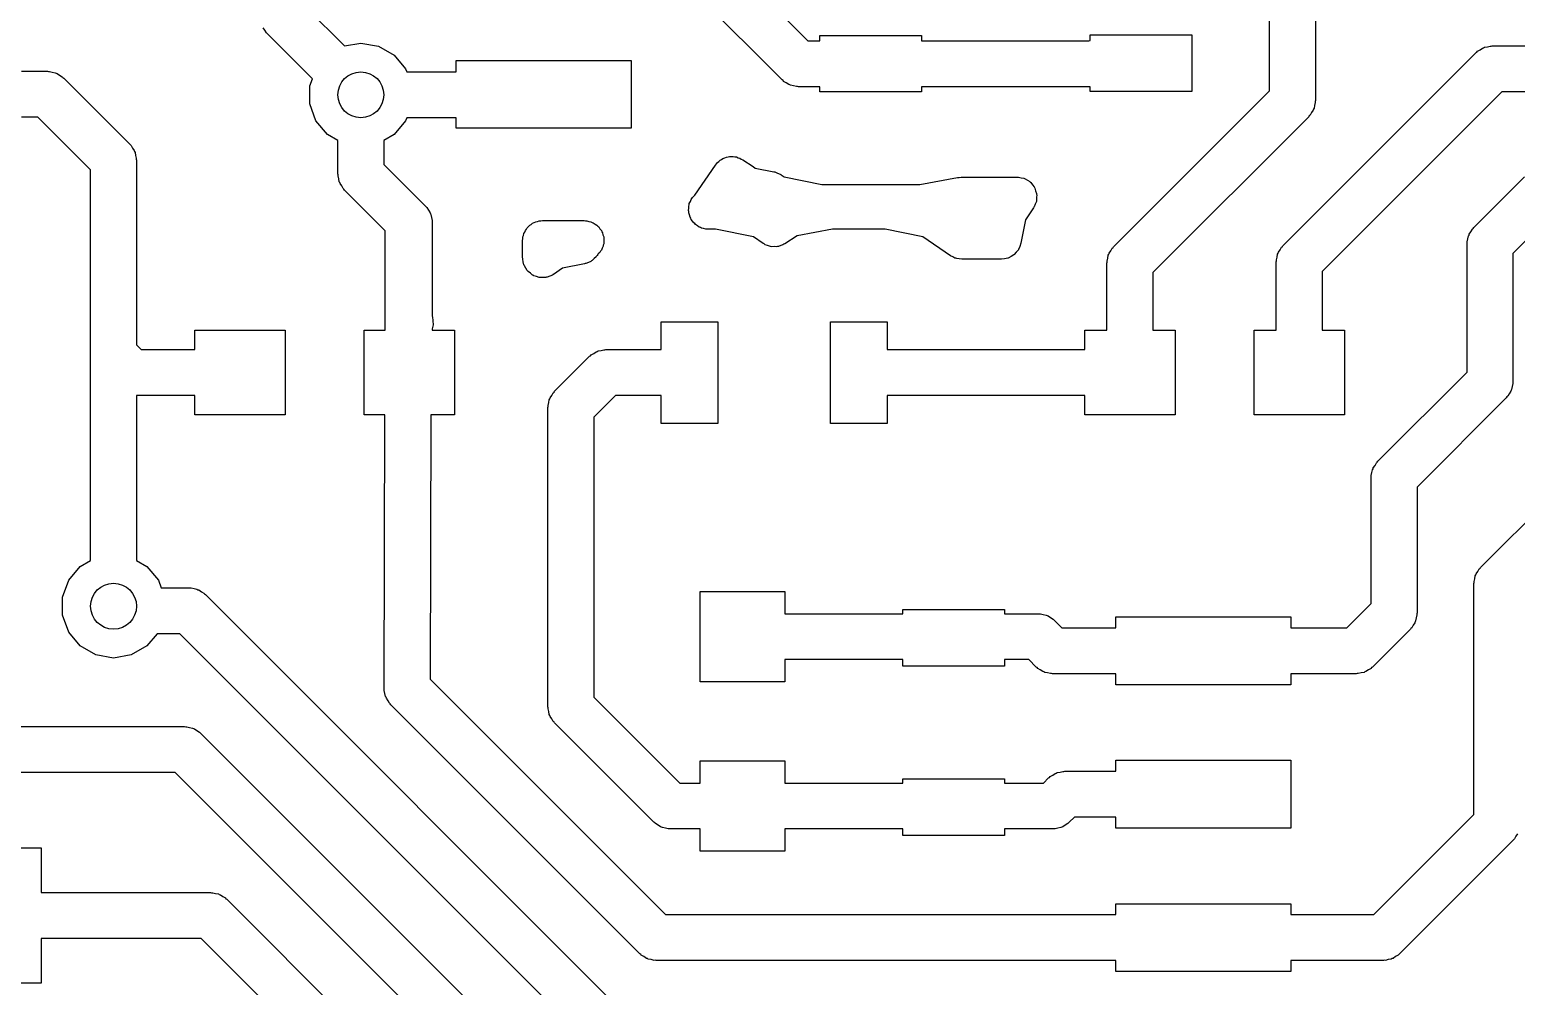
# Model space of a CAD drawing. Extents: x 91.5 to 189.2, y -113.2 to -60.7.
# Drawn here: x 153.98 to 167.14, y -90.6 to -82.12 of the extents above; entities that cross this region are included whole.
import ezdxf

# ---------------------------------------------------------------- set-up
doc = ezdxf.new("R2010")
doc.units = 0
doc.header["$MEASUREMENT"] = 0
doc.layers.add('BLACK', color=7, linetype='CONTINUOUS')

msp = doc.modelspace()

# ---------------------------------------------------------------- linework, layer by layer
at = {"layer": 'Black'}
for p, q in [((159.929, -81.2813), (160.869, -82.2218)), ((160.641, -82.5687), (159.701, -81.6282)), ((164.957, -82.6658), (164.957, -81.84)), ((156.433, -81.9358), (156.764, -82.2668)), ((165.363, -81.9242), (165.363, -82.75)), ((156.061, -82.1276), (156.046, -82.1059)), ((156.074, -82.1506), (156.061, -82.1276)), ((156.081, -82.1564), (156.074, -82.1506)), ((156.086, -82.1637), (156.081, -82.1564)), ((156.481, -82.5581), (156.086, -82.1637)), ((156.764, -82.2668), (156.91, -82.2411)), ((156.91, -82.2411), (157.067, -82.2687)), ((157.067, -82.2687), (157.205, -82.3484)), ((160.869, -82.2218), (160.975, -82.2218)), ((160.975, -82.2218), (160.975, -82.175)), ((160.975, -82.175), (161.875, -82.175)), ((161.875, -82.175), (161.875, -82.2218)), ((161.875, -82.2218), (163.357, -82.2218)), ((163.357, -82.2218), (163.37, -82.2182)), ((163.37, -82.2182), (163.37, -82.17)), ((163.37, -82.17), (164.27, -82.17)), ((164.27, -82.17), (164.27, -82.67)), ((166.861, -82.2791), (166.887, -82.2744)), ((166.887, -82.2744), (166.912, -82.2676)), ((166.912, -82.2676), (166.921, -82.2684)), ((166.921, -82.2684), (166.93, -82.2668)), ((166.93, -82.2668), (172.349, -82.2668)), ((157.205, -82.3484), (157.307, -82.4705)), ((157.755, -82.4968), (157.755, -82.395)), ((157.755, -82.395), (159.305, -82.395)), ((159.305, -82.395), (159.305, -82.995)), ((165.076, -84.0363), (166.786, -82.3263)), ((166.786, -82.3263), (166.794, -82.3212)), ((166.794, -82.3212), (166.799, -82.3143)), ((166.799, -82.3143), (166.822, -82.3011)), ((166.822, -82.3011), (166.844, -82.2858)), ((166.844, -82.2858), (166.853, -82.2835)), ((166.853, -82.2835), (166.861, -82.2791)), ((153.905, -82.4918), (154.135, -82.4918)), ((154.135, -82.4918), (154.144, -82.4934)), ((154.144, -82.4934), (154.153, -82.4926)), ((154.153, -82.4926), (154.178, -82.4994)), ((154.178, -82.4994), (154.204, -82.5041)), ((154.204, -82.5041), (154.212, -82.5085)), ((154.212, -82.5085), (154.221, -82.5108)), ((154.221, -82.5108), (154.243, -82.5261)), ((154.243, -82.5261), (154.266, -82.5393)), ((157.307, -82.4705), (157.317, -82.4968)), ((157.317, -82.4968), (157.755, -82.4968)), ((154.266, -82.5393), (154.271, -82.5462)), ((154.271, -82.5462), (154.279, -82.5513)), ((154.279, -82.5513), (154.864, -83.1363)), ((156.458, -82.6203), (156.481, -82.5581)), ((156.458, -82.7797), (156.458, -82.6203)), ((160.649, -82.5738), (160.641, -82.5687)), ((160.654, -82.5807), (160.649, -82.5738)), ((160.677, -82.5939), (160.654, -82.5807)), ((160.699, -82.6092), (160.677, -82.5939)), ((160.708, -82.6115), (160.699, -82.6092)), ((160.716, -82.6159), (160.708, -82.6115)), ((160.742, -82.6206), (160.716, -82.6159)), ((160.767, -82.6274), (160.742, -82.6206)), ((160.776, -82.6266), (160.767, -82.6274)), ((160.785, -82.6282), (160.776, -82.6266)), ((160.975, -82.6282), (160.785, -82.6282)), ((160.975, -82.675), (160.975, -82.6282)), ((163.37, -82.6282), (161.875, -82.6282)), ((161.875, -82.6282), (161.875, -82.675)), ((163.37, -82.67), (163.37, -82.6282)), ((163.576, -84.0463), (164.957, -82.6658)), ((156.513, -82.9295), (156.458, -82.7797)), ((161.875, -82.675), (160.975, -82.675)), ((164.27, -82.67), (163.37, -82.67)), ((165.356, -82.7934), (165.351, -82.8195)), ((165.362, -82.7677), (165.356, -82.7934)), ((165.363, -82.75), (165.362, -82.7588)), ((165.362, -82.7588), (165.362, -82.7677)), ((167.014, -82.6732), (165.423, -84.2642)), ((172.357, -82.6732), (167.014, -82.6732)), ((154.051, -82.8982), (153.905, -82.8982)), ((154.517, -83.3642), (154.051, -82.8982)), ((156.615, -83.0516), (156.513, -82.9295)), ((157.307, -82.9295), (157.205, -83.0516)), ((157.317, -82.9032), (157.307, -82.9295)), ((157.755, -82.9032), (157.317, -82.9032)), ((157.755, -82.995), (157.755, -82.9032)), ((165.304, -82.8937), (163.923, -84.2742)), ((165.309, -82.8864), (165.304, -82.8937)), ((165.316, -82.8806), (165.309, -82.8864)), ((165.329, -82.8576), (165.316, -82.8806)), ((165.344, -82.8359), (165.329, -82.8576)), ((165.346, -82.8272), (165.344, -82.8359)), ((165.351, -82.8195), (165.346, -82.8272)), ((156.707, -83.1046), (156.615, -83.0516)), ((157.205, -83.0516), (157.113, -83.1046)), ((159.305, -82.995), (157.755, -82.995)), ((154.864, -83.1363), (154.869, -83.1436)), ((154.869, -83.1436), (154.876, -83.1494)), ((154.876, -83.1494), (154.889, -83.1724)), ((154.889, -83.1724), (154.904, -83.1941)), ((154.904, -83.1941), (154.906, -83.2028)), ((156.707, -83.4), (156.707, -83.1046)), ((157.113, -83.1046), (157.113, -83.3158)), ((154.906, -83.2028), (154.911, -83.2105)), ((154.911, -83.2105), (154.916, -83.2367)), ((154.916, -83.2367), (154.922, -83.2623)), ((154.922, -83.2623), (154.922, -83.2712)), ((154.922, -83.2712), (154.923, -83.28)), ((154.923, -83.28), (154.923, -84.39)), ((157.113, -83.3158), (157.474, -83.6763)), ((159.867, -83.59), (160.05, -83.3219)), ((160.05, -83.3219), (160.06, -83.3116)), ((160.06, -83.3116), (160.068, -83.2995)), ((160.068, -83.2995), (160.081, -83.2899)), ((160.081, -83.2899), (160.092, -83.2783)), ((160.092, -83.2783), (160.105, -83.272)), ((160.105, -83.272), (160.117, -83.2635)), ((160.117, -83.2635), (160.133, -83.259)), ((160.133, -83.259), (160.147, -83.2519)), ((160.147, -83.2519), (160.162, -83.2505)), ((160.162, -83.2505), (160.176, -83.2464)), ((160.176, -83.2464), (160.192, -83.2475)), ((160.192, -83.2475), (160.208, -83.2459)), ((160.208, -83.2459), (160.222, -83.2495)), ((160.222, -83.2495), (160.236, -83.2504)), ((160.236, -83.2504), (160.251, -83.257)), ((160.251, -83.257), (160.267, -83.261)), ((160.267, -83.261), (160.279, -83.2692)), ((160.279, -83.2692), (160.292, -83.275)), ((160.292, -83.275), (160.384, -83.3362)), ((154.517, -84.39), (154.517, -83.3642)), ((156.708, -83.4088), (156.707, -83.4)), ((156.708, -83.4177), (156.708, -83.4088)), ((156.714, -83.4433), (156.708, -83.4177)), ((156.719, -83.4695), (156.714, -83.4433)), ((160.384, -83.3362), (160.384, -83.3362)), ((160.384, -83.3362), (160.402, -83.3487)), ((160.402, -83.3487), (160.567, -83.3814)), ((160.567, -83.3814), (160.572, -83.3832)), ((160.572, -83.3832), (160.576, -83.3835)), ((160.576, -83.3835), (160.6, -83.3942)), ((160.6, -83.3942), (160.624, -83.4035)), ((160.624, -83.4035), (160.628, -83.4067)), ((160.628, -83.4067), (160.632, -83.4086)), ((160.632, -83.4086), (160.658, -83.4263)), ((160.658, -83.4263), (160.993, -83.4941)), ((161.859, -83.4941), (162.193, -83.4312)), ((162.193, -83.4312), (162.209, -83.431)), ((162.209, -83.431), (162.225, -83.4282)), ((162.225, -83.4282), (162.721, -83.4282)), ((162.721, -83.4282), (162.727, -83.4292)), ((162.727, -83.4292), (162.733, -83.4286)), ((162.733, -83.4286), (162.757, -83.4345)), ((162.757, -83.4345), (162.781, -83.4388)), ((162.781, -83.4388), (162.786, -83.4417)), ((162.786, -83.4417), (162.792, -83.4431)), ((162.792, -83.4431), (162.813, -83.4569)), ((162.813, -83.4569), (162.834, -83.4693)), ((166.766, -83.8763), (167.216, -83.4263)), ((156.724, -83.4772), (156.719, -83.4695)), ((156.726, -83.4859), (156.724, -83.4772)), ((156.741, -83.5076), (156.726, -83.4859)), ((156.754, -83.5306), (156.741, -83.5076)), ((156.761, -83.5364), (156.754, -83.5306)), ((156.766, -83.5437), (156.761, -83.5364)), ((157.127, -83.9042), (156.766, -83.5437)), ((159.862, -83.5959), (159.867, -83.59)), ((160.993, -83.4941), (161.859, -83.4941)), ((162.834, -83.4693), (162.838, -83.4737)), ((162.838, -83.4737), (162.843, -83.4769)), ((162.843, -83.4769), (162.857, -83.4969)), ((162.857, -83.4969), (162.873, -83.5159)), ((162.873, -83.5159), (162.875, -83.5214)), ((162.875, -83.5214), (162.879, -83.5261)), ((162.879, -83.5261), (162.886, -83.5499)), ((162.886, -83.5499), (162.894, -83.5732)), ((162.894, -83.5732), (162.894, -83.579)), ((162.894, -83.579), (162.896, -83.5846)), ((162.896, -83.5846), (162.894, -83.6094)), ((157.474, -83.6763), (157.484, -83.6863)), ((157.484, -83.6863), (157.489, -83.6936)), ((157.489, -83.6936), (157.496, -83.6994)), ((157.496, -83.6994), (157.509, -83.7224)), ((157.509, -83.7224), (157.524, -83.7441)), ((159.812, -83.7238), (159.814, -83.7045)), ((159.814, -83.6849), (159.818, -83.6744)), ((159.814, -83.7045), (159.814, -83.6849)), ((159.818, -83.6744), (159.819, -83.6634)), ((159.819, -83.6634), (159.828, -83.646)), ((159.828, -83.646), (159.835, -83.6276)), ((159.835, -83.6276), (159.842, -83.6191)), ((159.842, -83.6191), (159.847, -83.6092)), ((159.847, -83.6092), (159.862, -83.5959)), ((162.867, -83.7012), (162.796, -83.8074)), ((162.87, -83.6959), (162.867, -83.7012)), ((162.873, -83.6915), (162.87, -83.6959)), ((162.882, -83.6681), (162.873, -83.6915)), ((162.892, -83.6454), (162.882, -83.6681)), ((162.894, -83.6342), (162.892, -83.6396)), ((162.892, -83.6396), (162.892, -83.6454)), ((162.894, -83.6094), (162.894, -83.6342)), ((157.524, -83.7441), (157.526, -83.7528)), ((157.526, -83.7528), (157.531, -83.7605)), ((157.531, -83.7605), (157.536, -83.7867)), ((157.536, -83.7867), (157.542, -83.8123)), ((157.542, -83.8123), (157.542, -83.8212)), ((157.542, -83.8212), (157.543, -83.83)), ((157.543, -83.83), (157.543, -84.6608)), ((158.406, -83.8552), (158.419, -83.8475)), ((158.419, -83.8475), (158.431, -83.8376)), ((158.431, -83.8376), (158.445, -83.8324)), ((158.445, -83.8324), (158.459, -83.8247)), ((158.459, -83.8247), (158.474, -83.822)), ((158.474, -83.822), (158.488, -83.8168)), ((158.488, -83.8168), (158.504, -83.8168)), ((158.504, -83.8168), (158.519, -83.8141)), ((158.519, -83.8141), (158.888, -83.8141)), ((158.888, -83.8141), (158.899, -83.816)), ((158.899, -83.816), (158.91, -83.8155)), ((158.91, -83.8155), (158.929, -83.8213)), ((158.929, -83.8213), (158.948, -83.8247)), ((158.948, -83.8247), (158.958, -83.8303)), ((158.958, -83.8303), (158.968, -83.8336)), ((158.968, -83.8336), (158.984, -83.8454)), ((158.984, -83.8454), (159.001, -83.8552)), ((159.814, -83.7347), (159.812, -83.7238)), ((159.814, -83.7459), (159.814, -83.7347)), ((159.821, -83.7642), (159.814, -83.7459)), ((159.825, -83.7833), (159.821, -83.7642)), ((159.831, -83.7927), (159.825, -83.7833)), ((159.835, -83.8031), (159.831, -83.7927)), ((159.848, -83.8181), (159.835, -83.8031)), ((159.858, -83.8345), (159.848, -83.8181)), ((159.867, -83.8413), (159.858, -83.8345)), ((159.874, -83.8498), (159.867, -83.8413)), ((159.891, -83.8596), (159.874, -83.8498)), ((162.796, -83.8074), (162.755, -84.0155)), ((167.444, -83.7732), (167.113, -84.1042)), ((157.127, -84.7397), (157.127, -83.9042)), ((158.343, -83.9896), (158.346, -83.9745)), ((158.346, -83.9591), (158.351, -83.9447)), ((158.346, -83.9745), (158.346, -83.9591)), ((158.351, -83.9447), (158.354, -83.9296)), ((158.354, -83.9296), (158.361, -83.9163)), ((158.361, -83.9163), (158.367, -83.9019)), ((158.367, -83.9019), (158.377, -83.8901)), ((158.377, -83.8901), (158.384, -83.8768)), ((158.384, -83.8768), (158.396, -83.8669)), ((158.396, -83.8669), (158.406, -83.8552)), ((159.001, -83.8552), (159.008, -83.8637)), ((159.008, -83.8637), (159.017, -83.8705)), ((159.017, -83.8705), (159.027, -83.8869)), ((159.027, -83.8869), (159.04, -83.9019)), ((159.04, -83.9019), (159.044, -83.9123)), ((159.044, -83.9123), (159.05, -83.9217)), ((159.05, -83.9217), (159.054, -83.9408)), ((159.054, -83.9408), (159.061, -83.9591)), ((159.061, -83.9591), (159.061, -83.9703)), ((159.061, -83.9703), (159.063, -83.9812)), ((159.063, -83.9812), (159.061, -84.0005)), ((159.907, -83.8714), (159.891, -83.8596)), ((159.917, -83.8747), (159.907, -83.8714)), ((159.927, -83.8803), (159.917, -83.8747)), ((159.946, -83.8837), (159.927, -83.8803)), ((159.965, -83.8895), (159.946, -83.8837)), ((159.976, -83.889), (159.965, -83.8895)), ((159.987, -83.8909), (159.976, -83.889)), ((160.052, -83.8909), (159.987, -83.8909)), ((160.387, -83.9587), (160.052, -83.8909)), ((160.472, -84.0167), (160.387, -83.9587)), ((160.775, -83.9495), (160.666, -84.0194)), ((161.086, -83.8909), (160.775, -83.9495)), ((161.552, -83.8909), (161.086, -83.8909)), ((161.887, -83.9587), (161.552, -83.8909)), ((162.132, -84.1262), (161.887, -83.9587)), ((166.708, -84.0023), (166.714, -83.9767)), ((166.714, -83.9767), (166.719, -83.9505)), ((166.719, -83.9505), (166.724, -83.9428)), ((166.724, -83.9428), (166.726, -83.9341)), ((166.726, -83.9341), (166.741, -83.9124)), ((166.741, -83.9124), (166.754, -83.8894)), ((166.754, -83.8894), (166.761, -83.8836)), ((166.761, -83.8836), (166.766, -83.8763)), ((158.343, -84.1447), (158.343, -83.9896)), ((159.008, -84.115), (159.002, -84.1247)), ((159.013, -84.1091), (159.008, -84.115)), ((159.028, -84.0958), (159.013, -84.1091)), ((159.033, -84.0859), (159.028, -84.0958)), ((159.04, -84.0774), (159.033, -84.0859)), ((159.047, -84.059), (159.04, -84.0774)), ((159.056, -84.0416), (159.047, -84.059)), ((159.057, -84.0306), (159.056, -84.0416)), ((159.061, -84.0201), (159.057, -84.0306)), ((159.061, -84.0005), (159.061, -84.0201)), ((160.482, -84.0212), (160.472, -84.0167)), ((160.491, -84.0278), (160.482, -84.0212)), ((160.51, -84.0337), (160.491, -84.0278)), ((160.528, -84.0418), (160.51, -84.0337)), ((160.539, -84.0426), (160.528, -84.0418)), ((160.549, -84.0459), (160.539, -84.0426)), ((160.569, -84.0449), (160.549, -84.0459)), ((160.588, -84.0464), (160.569, -84.0449)), ((160.599, -84.0435), (160.588, -84.0464)), ((160.61, -84.0429), (160.599, -84.0435)), ((160.628, -84.0353), (160.61, -84.0429)), ((160.647, -84.03), (160.628, -84.0353)), ((160.656, -84.0236), (160.647, -84.03)), ((160.666, -84.0194), (160.656, -84.0236)), ((162.694, -84.1167), (162.693, -84.1182)), ((162.696, -84.1157), (162.694, -84.1167)), ((162.714, -84.0938), (162.696, -84.1157)), ((162.733, -84.0723), (162.714, -84.0938)), ((162.734, -84.0705), (162.733, -84.0723)), ((162.735, -84.069), (162.734, -84.0705)), ((162.745, -84.0422), (162.735, -84.069)), ((162.755, -84.0155), (162.745, -84.0422)), ((163.529, -84.1205), (163.534, -84.1128)), ((163.534, -84.1128), (163.536, -84.1041)), ((163.536, -84.1041), (163.551, -84.0824)), ((163.551, -84.0824), (163.564, -84.0594)), ((163.564, -84.0594), (163.571, -84.0536)), ((163.571, -84.0536), (163.576, -84.0463)), ((165.024, -84.1367), (165.029, -84.1105)), ((165.029, -84.1105), (165.034, -84.1028)), ((165.034, -84.1028), (165.036, -84.0941)), ((165.036, -84.0941), (165.051, -84.0724)), ((165.051, -84.0724), (165.064, -84.0494)), ((165.064, -84.0494), (165.071, -84.0436)), ((165.071, -84.0436), (165.076, -84.0363)), ((166.707, -84.02), (166.708, -84.0112)), ((166.707, -85.1558), (166.707, -84.02)), ((166.708, -84.0112), (166.708, -84.0023)), ((167.113, -84.1042), (167.113, -85.24)), ((158.344, -84.1504), (158.343, -84.1447)), ((158.344, -84.1562), (158.344, -84.1504)), ((158.349, -84.1803), (158.344, -84.1562)), ((158.354, -84.2047), (158.349, -84.1803)), ((158.357, -84.2097), (158.354, -84.2047)), ((158.358, -84.2154), (158.357, -84.2097)), ((158.372, -84.236), (158.358, -84.2154)), ((158.384, -84.2575), (158.372, -84.236)), ((158.697, -84.2363), (158.616, -84.2906)), ((158.891, -84.1978), (158.697, -84.2363)), ((158.898, -84.1953), (158.891, -84.1978)), ((158.904, -84.1947), (158.898, -84.1953)), ((158.926, -84.1843), (158.904, -84.1947)), ((158.948, -84.1757), (158.926, -84.1843)), ((158.953, -84.1712), (158.948, -84.1757)), ((158.959, -84.1683), (158.953, -84.1712)), ((158.976, -84.1512), (158.959, -84.1683)), ((158.994, -84.1355), (158.976, -84.1512)), ((158.997, -84.1295), (158.994, -84.1355)), ((159.002, -84.1247), (158.997, -84.1295)), ((162.152, -84.1352), (162.132, -84.1262)), ((162.171, -84.1462), (162.152, -84.1352)), ((162.18, -84.1477), (162.171, -84.1462)), ((162.188, -84.1513), (162.18, -84.1477)), ((162.21, -84.153), (162.188, -84.1513)), ((162.231, -84.1568), (162.21, -84.153)), ((162.583, -84.1568), (162.231, -84.1568)), ((162.611, -84.1518), (162.583, -84.1568)), ((162.639, -84.1475), (162.611, -84.1518)), ((162.641, -84.1466), (162.639, -84.1475)), ((162.643, -84.1462), (162.641, -84.1466)), ((162.668, -84.1319), (162.643, -84.1462)), ((162.693, -84.1182), (162.668, -84.1319)), ((163.517, -84.19), (163.518, -84.1812)), ((163.517, -84.785), (163.517, -84.19)), ((163.518, -84.1723), (163.524, -84.1467)), ((163.518, -84.1812), (163.518, -84.1723)), ((163.524, -84.1467), (163.529, -84.1205)), ((165.017, -84.18), (165.018, -84.1712)), ((165.017, -84.785), (165.017, -84.18)), ((165.018, -84.1623), (165.024, -84.1367)), ((165.018, -84.1712), (165.018, -84.1623)), ((158.389, -84.2612), (158.384, -84.2575)), ((158.392, -84.266), (158.389, -84.2612)), ((158.412, -84.2807), (158.392, -84.266)), ((158.431, -84.2967), (158.412, -84.2807)), ((158.436, -84.2986), (158.431, -84.2967)), ((158.441, -84.3021), (158.436, -84.2986)), ((158.465, -84.309), (158.441, -84.3021)), ((158.488, -84.3175), (158.465, -84.309)), ((158.494, -84.3175), (158.488, -84.3175)), ((158.5, -84.3191), (158.494, -84.3175)), ((158.524, -84.3175), (158.5, -84.3191)), ((158.549, -84.3175), (158.524, -84.3175)), ((158.555, -84.3155), (158.549, -84.3175)), ((158.56, -84.3151), (158.555, -84.3155)), ((158.583, -84.3051), (158.56, -84.3151)), ((158.606, -84.2967), (158.583, -84.3051)), ((158.611, -84.2929), (158.606, -84.2967)), ((158.616, -84.2906), (158.611, -84.2929)), ((163.923, -84.2742), (163.923, -84.785)), ((165.423, -84.2642), (165.423, -84.785)), ((154.517, -85), (154.517, -84.39)), ((154.923, -84.39), (154.923, -84.9158)), ((157.127, -84.785), (157.127, -84.7397)), ((157.543, -84.6608), (157.546, -84.6674)), ((157.552, -84.7377), (157.543, -84.7721)), ((157.543, -84.7721), (157.543, -84.785)), ((157.546, -84.6674), (157.552, -84.7377)), ((159.57, -84.9568), (159.57, -84.71)), ((159.57, -84.71), (160.07, -84.71)), ((160.07, -84.71), (160.07, -85.61)), ((161.07, -85.61), (161.07, -84.71)), ((161.07, -84.71), (161.57, -84.71)), ((161.57, -84.71), (161.57, -84.9568)), ((155.44, -84.9568), (155.44, -84.785)), ((155.44, -84.785), (156.24, -84.785)), ((156.24, -84.785), (156.24, -85.535)), ((156.94, -85.535), (156.94, -84.785)), ((156.94, -84.785), (157.127, -84.785)), ((157.543, -84.785), (157.74, -84.785)), ((157.74, -84.785), (157.74, -85.535)), ((163.32, -84.9568), (163.32, -84.785)), ((163.32, -84.785), (163.517, -84.785)), ((163.923, -84.785), (164.12, -84.785)), ((164.12, -84.785), (164.12, -85.535)), ((164.82, -85.535), (164.82, -84.785)), ((164.82, -84.785), (165.017, -84.785)), ((165.423, -84.785), (165.62, -84.785)), ((165.62, -84.785), (165.62, -85.535)), ((154.517, -86.8254), (154.517, -85)), ((154.923, -84.9158), (154.964, -84.9568)), ((154.964, -84.9568), (155.44, -84.9568)), ((158.626, -85.3263), (158.936, -85.0163)), ((158.936, -85.0163), (158.944, -85.0112)), ((158.944, -85.0112), (158.949, -85.0043)), ((158.949, -85.0043), (158.972, -84.9911)), ((158.972, -84.9911), (158.994, -84.9758)), ((158.994, -84.9758), (159.003, -84.9735)), ((159.003, -84.9735), (159.011, -84.9691)), ((159.011, -84.9691), (159.037, -84.9644)), ((159.037, -84.9644), (159.062, -84.9576)), ((159.062, -84.9576), (159.071, -84.9584)), ((159.071, -84.9584), (159.08, -84.9568)), ((159.08, -84.9568), (159.57, -84.9568)), ((161.57, -84.9568), (162.49, -84.9568)), ((162.49, -84.9568), (163.32, -84.9568)), ((165.916, -85.9463), (166.707, -85.1558)), ((167.106, -85.2834), (167.101, -85.3095)), ((167.112, -85.2577), (167.106, -85.2834)), ((167.113, -85.24), (167.112, -85.2488)), ((167.112, -85.2488), (167.112, -85.2577)), ((155.44, -85.3632), (154.923, -85.3632)), ((154.923, -85.3632), (154.923, -86.8254)), ((155.44, -85.535), (155.44, -85.3632)), ((158.568, -85.4523), (158.574, -85.4267)), ((158.574, -85.4267), (158.579, -85.4005)), ((158.579, -85.4005), (158.584, -85.3928)), ((158.584, -85.3928), (158.586, -85.3841)), ((158.586, -85.3841), (158.601, -85.3624)), ((158.601, -85.3624), (158.614, -85.3394)), ((158.614, -85.3394), (158.621, -85.3336)), ((158.621, -85.3336), (158.626, -85.3263)), ((159.164, -85.3632), (158.973, -85.5542)), ((159.57, -85.3632), (159.164, -85.3632)), ((159.57, -85.61), (159.57, -85.3632)), ((162.49, -85.3632), (161.57, -85.3632)), ((161.57, -85.3632), (161.57, -85.61)), ((163.32, -85.3632), (162.49, -85.3632)), ((163.32, -85.535), (163.32, -85.3632)), ((167.054, -85.3837), (166.263, -86.1742)), ((167.059, -85.3764), (167.054, -85.3837)), ((167.066, -85.3706), (167.059, -85.3764)), ((167.079, -85.3476), (167.066, -85.3706)), ((167.094, -85.3259), (167.079, -85.3476)), ((167.096, -85.3172), (167.094, -85.3259)), ((167.101, -85.3095), (167.096, -85.3172)), ((156.24, -85.535), (155.44, -85.535)), ((157.124, -85.535), (156.94, -85.535)), ((157.117, -87.9594), (157.124, -85.535)), ((157.531, -85.535), (157.523, -87.8761)), ((157.74, -85.535), (157.531, -85.535)), ((158.567, -85.47), (158.568, -85.4612)), ((158.567, -88.12), (158.567, -85.47)), ((158.568, -85.4612), (158.568, -85.4523)), ((158.973, -85.5542), (158.973, -88.0358)), ((164.12, -85.535), (163.32, -85.535)), ((165.62, -85.535), (164.82, -85.535)), ((160.07, -85.61), (159.57, -85.61)), ((161.57, -85.61), (161.07, -85.61)), ((166.826, -86.8863), (168.067, -85.6458)), ((165.891, -85.9824), (165.904, -85.9594)), ((165.904, -85.9594), (165.911, -85.9536)), ((165.911, -85.9536), (165.916, -85.9463)), ((165.857, -86.09), (165.858, -86.0812)), ((165.857, -86.51), (165.857, -86.09)), ((165.858, -86.0723), (165.864, -86.0467)), ((165.858, -86.0812), (165.858, -86.0723)), ((165.864, -86.0467), (165.869, -86.0205)), ((165.869, -86.0205), (165.874, -86.0128)), ((165.874, -86.0128), (165.876, -86.0041)), ((165.876, -86.0041), (165.891, -85.9824)), ((166.263, -86.1742), (166.263, -86.51)), ((165.857, -87.2058), (165.857, -86.51)), ((166.263, -86.51), (166.263, -87.29)), ((154.323, -87.0005), (154.425, -86.8784)), ((154.425, -86.8784), (154.517, -86.8254)), ((154.923, -86.8254), (155.015, -86.8784)), ((155.015, -86.8784), (155.117, -87.0005)), ((154.268, -87.1503), (154.323, -87.0005)), ((155.117, -87.0005), (155.142, -87.0668)), ((166.768, -87.0123), (166.774, -86.9866)), ((166.768, -87.0212), (166.768, -87.0123)), ((166.774, -86.9866), (166.779, -86.9605)), ((166.779, -86.9605), (166.784, -86.9528)), ((166.784, -86.9528), (166.786, -86.9441)), ((166.786, -86.9441), (166.801, -86.9224)), ((166.801, -86.9224), (166.814, -86.8994)), ((166.814, -86.8994), (166.821, -86.8936)), ((166.821, -86.8936), (166.826, -86.8863)), ((155.142, -87.0668), (155.39, -87.0668)), ((155.39, -87.0668), (155.399, -87.0684)), ((155.399, -87.0684), (155.408, -87.0676)), ((155.408, -87.0676), (155.433, -87.0744)), ((155.433, -87.0744), (155.459, -87.0791)), ((155.459, -87.0791), (155.467, -87.0835)), ((155.467, -87.0835), (155.476, -87.0858)), ((155.476, -87.0858), (155.498, -87.1011)), ((155.498, -87.1011), (155.521, -87.1143)), ((155.521, -87.1143), (155.526, -87.1212)), ((155.526, -87.1212), (155.534, -87.1263)), ((155.534, -87.1263), (159.639, -91.2318)), ((159.915, -87.9), (159.915, -87.1)), ((159.915, -87.1), (160.665, -87.1)), ((160.665, -87.1), (160.665, -87.2968)), ((166.767, -87.03), (166.768, -87.0212)), ((166.767, -89.0758), (166.767, -87.03)), ((154.268, -87.3097), (154.268, -87.1503)), ((161.71, -87.2968), (161.71, -87.26)), ((161.71, -87.26), (162.61, -87.26)), ((162.61, -87.26), (162.61, -87.2968)), ((165.641, -87.4218), (165.857, -87.2058)), ((154.323, -87.4595), (154.268, -87.3097)), ((160.665, -87.2968), (161.71, -87.2968)), ((162.61, -87.2968), (162.91, -87.2968)), ((162.91, -87.2968), (162.919, -87.2984)), ((162.919, -87.2984), (162.928, -87.2976)), ((162.928, -87.2976), (162.953, -87.3044)), ((162.953, -87.3044), (162.979, -87.3091)), ((162.979, -87.3091), (162.987, -87.3135)), ((162.987, -87.3135), (162.996, -87.3158)), ((162.996, -87.3158), (163.018, -87.3311)), ((163.018, -87.3311), (163.041, -87.3443)), ((163.041, -87.3443), (163.046, -87.3512)), ((163.046, -87.3512), (163.054, -87.3563)), ((163.054, -87.3563), (163.119, -87.4218)), ((163.595, -87.4218), (163.595, -87.325)), ((163.595, -87.325), (165.145, -87.325)), ((165.145, -87.325), (165.145, -87.4218)), ((166.229, -87.3976), (166.216, -87.4206)), ((166.244, -87.3759), (166.229, -87.3976)), ((166.246, -87.3672), (166.244, -87.3759)), ((166.251, -87.3595), (166.246, -87.3672)), ((166.256, -87.3334), (166.251, -87.3595)), ((166.262, -87.3077), (166.256, -87.3334)), ((166.263, -87.29), (166.262, -87.2988)), ((166.262, -87.2988), (166.262, -87.3077)), ((154.425, -87.5816), (154.323, -87.4595)), ((155.106, -87.4732), (155.015, -87.5816)), ((155.306, -87.4732), (155.106, -87.4732)), ((159.411, -91.5787), (155.306, -87.4732)), ((163.119, -87.4218), (163.595, -87.4218)), ((165.145, -87.4218), (165.641, -87.4218)), ((166.204, -87.4337), (165.869, -87.7687)), ((166.209, -87.4264), (166.204, -87.4337)), ((166.216, -87.4206), (166.209, -87.4264)), ((154.563, -87.6613), (154.425, -87.5816)), ((154.72, -87.6889), (154.563, -87.6613)), ((154.877, -87.6613), (154.72, -87.6889)), ((155.015, -87.5816), (154.877, -87.6613)), ((161.71, -87.7032), (160.665, -87.7032)), ((160.665, -87.7032), (160.665, -87.9)), ((161.71, -87.76), (161.71, -87.7032)), ((162.61, -87.76), (161.71, -87.76)), ((162.826, -87.7032), (162.61, -87.7032)), ((162.61, -87.7032), (162.61, -87.76)), ((162.891, -87.7687), (162.826, -87.7032)), ((162.899, -87.7738), (162.891, -87.7687)), ((162.904, -87.7807), (162.899, -87.7738)), ((162.927, -87.7939), (162.904, -87.7807)), ((162.949, -87.8092), (162.927, -87.7939)), ((165.833, -87.7939), (165.811, -87.8092)), ((165.856, -87.7807), (165.833, -87.7939)), ((165.861, -87.7738), (165.856, -87.7807)), ((165.869, -87.7687), (165.861, -87.7738)), ((157.523, -87.8761), (159.609, -89.9618)), ((160.665, -87.9), (159.915, -87.9)), ((162.958, -87.8115), (162.949, -87.8092)), ((162.966, -87.8159), (162.958, -87.8115)), ((162.992, -87.8206), (162.966, -87.8159)), ((163.017, -87.8274), (162.992, -87.8206)), ((163.026, -87.8266), (163.017, -87.8274)), ((163.035, -87.8282), (163.026, -87.8266)), ((163.595, -87.8282), (163.035, -87.8282)), ((163.595, -87.925), (163.595, -87.8282)), ((165.145, -87.925), (163.595, -87.925)), ((165.725, -87.8282), (165.145, -87.8282)), ((165.145, -87.8282), (165.145, -87.925)), ((165.734, -87.8266), (165.725, -87.8282)), ((165.743, -87.8274), (165.734, -87.8266)), ((165.768, -87.8206), (165.743, -87.8274)), ((165.794, -87.8159), (165.768, -87.8206)), ((165.802, -87.8115), (165.794, -87.8159)), ((165.811, -87.8092), (165.802, -87.8115)), ((157.118, -87.9685), (157.117, -87.9594)), ((157.118, -87.9777), (157.118, -87.9685)), ((157.124, -88.003), (157.118, -87.9777)), ((157.129, -88.0289), (157.124, -88.003)), ((157.133, -88.0369), (157.129, -88.0289)), ((157.136, -88.0459), (157.133, -88.0369)), ((157.151, -88.0674), (157.136, -88.0459)), ((158.973, -88.0358), (159.734, -88.7968)), ((157.164, -88.0901), (157.151, -88.0674)), ((157.171, -88.0961), (157.164, -88.0901)), ((157.176, -88.1037), (157.171, -88.0961)), ((159.381, -90.3087), (157.176, -88.1037)), ((158.568, -88.1288), (158.567, -88.12)), ((158.568, -88.1377), (158.568, -88.1288)), ((158.574, -88.1633), (158.568, -88.1377)), ((158.579, -88.1895), (158.574, -88.1633)), ((158.584, -88.1972), (158.579, -88.1895)), ((158.586, -88.2059), (158.584, -88.1972)), ((152.454, -88.2968), (155.35, -88.2968)), ((155.35, -88.2968), (155.359, -88.2984)), ((155.359, -88.2984), (155.368, -88.2976)), ((155.368, -88.2976), (155.393, -88.3044)), ((155.393, -88.3044), (155.419, -88.3091)), ((155.419, -88.3091), (155.427, -88.3135)), ((155.427, -88.3135), (155.436, -88.3158)), ((155.436, -88.3158), (155.458, -88.3311)), ((158.601, -88.2276), (158.586, -88.2059)), ((158.614, -88.2506), (158.601, -88.2276)), ((158.621, -88.2564), (158.614, -88.2506)), ((158.626, -88.2637), (158.621, -88.2564)), ((159.506, -89.1437), (158.626, -88.2637)), ((155.458, -88.3311), (155.481, -88.3443)), ((155.481, -88.3443), (155.486, -88.3512)), ((155.486, -88.3512), (155.494, -88.3563)), ((155.494, -88.3563), (159.294, -92.1568)), ((155.266, -88.7032), (152.37, -88.7032)), ((159.066, -92.5037), (155.266, -88.7032)), ((159.915, -88.7968), (159.915, -88.6)), ((159.915, -88.6), (160.665, -88.6)), ((160.665, -88.6), (160.665, -88.7968)), ((163.037, -88.7261), (163.059, -88.7108)), ((163.059, -88.7108), (163.068, -88.7085)), ((163.068, -88.7085), (163.076, -88.7041)), ((163.076, -88.7041), (163.102, -88.6994)), ((163.102, -88.6994), (163.127, -88.6926)), ((163.127, -88.6926), (163.136, -88.6934)), ((163.136, -88.6934), (163.145, -88.6918)), ((163.145, -88.6918), (163.595, -88.6918)), ((163.595, -88.6918), (163.595, -88.595)), ((163.595, -88.595), (165.145, -88.595)), ((165.145, -88.595), (165.145, -89.195)), ((159.734, -88.7968), (159.915, -88.7968)), ((160.665, -88.7968), (161.71, -88.7968)), ((161.71, -88.7968), (161.71, -88.76)), ((161.71, -88.76), (162.61, -88.76)), ((162.61, -88.76), (162.61, -88.7968)), ((162.61, -88.7968), (162.956, -88.7968)), ((162.956, -88.7968), (163.001, -88.7513)), ((163.001, -88.7513), (163.009, -88.7462)), ((163.009, -88.7462), (163.014, -88.7393)), ((163.014, -88.7393), (163.037, -88.7261)), ((163.229, -89.0982), (163.184, -89.1437)), ((163.595, -89.0982), (163.229, -89.0982)), ((163.595, -89.195), (163.595, -89.0982)), ((165.881, -89.9618), (166.767, -89.0758)), ((159.514, -89.1488), (159.506, -89.1437)), ((159.519, -89.1557), (159.514, -89.1488)), ((159.542, -89.1689), (159.519, -89.1557)), ((159.564, -89.1842), (159.542, -89.1689)), ((159.573, -89.1865), (159.564, -89.1842)), ((159.581, -89.1909), (159.573, -89.1865)), ((159.607, -89.1956), (159.581, -89.1909)), ((159.632, -89.2024), (159.607, -89.1956)), ((159.641, -89.2016), (159.632, -89.2024)), ((159.65, -89.2032), (159.641, -89.2016)), ((159.915, -89.2032), (159.65, -89.2032)), ((159.915, -89.4), (159.915, -89.2032)), ((161.71, -89.2032), (160.665, -89.2032)), ((160.665, -89.2032), (160.665, -89.4)), ((161.71, -89.26), (161.71, -89.2032)), ((163.04, -89.2032), (162.61, -89.2032)), ((162.61, -89.2032), (162.61, -89.26)), ((163.049, -89.2016), (163.04, -89.2032)), ((163.058, -89.2024), (163.049, -89.2016)), ((163.083, -89.1956), (163.058, -89.2024)), ((163.109, -89.1909), (163.083, -89.1956)), ((163.117, -89.1865), (163.109, -89.1909)), ((163.126, -89.1842), (163.117, -89.1865)), ((163.148, -89.1689), (163.126, -89.1842)), ((163.171, -89.1557), (163.148, -89.1689)), ((163.176, -89.1488), (163.171, -89.1557)), ((163.184, -89.1437), (163.176, -89.1488)), ((165.145, -89.195), (163.595, -89.195)), ((167.154, -89.2459), (167.139, -89.2676)), ((152.88, -89.37), (154.08, -89.37)), ((154.08, -89.37), (154.08, -89.7668)), ((162.61, -89.26), (161.71, -89.26)), ((167.114, -89.3037), (166.109, -90.3087)), ((167.119, -89.2964), (167.114, -89.3037)), ((167.126, -89.2906), (167.119, -89.2964)), ((167.139, -89.2676), (167.126, -89.2906)), ((160.665, -89.4), (159.915, -89.4)), ((154.08, -89.7668), (155.58, -89.7668)), ((155.58, -89.7668), (155.589, -89.7684)), ((155.589, -89.7684), (155.598, -89.7676)), ((155.598, -89.7676), (155.623, -89.7744)), ((155.623, -89.7744), (155.649, -89.7791)), ((155.649, -89.7791), (155.657, -89.7835)), ((155.657, -89.7835), (155.666, -89.7858)), ((155.666, -89.7858), (155.688, -89.8011)), ((155.688, -89.8011), (155.711, -89.8143)), ((155.711, -89.8143), (155.716, -89.8212)), ((155.716, -89.8212), (155.724, -89.8263)), ((155.724, -89.8263), (157.614, -91.7163)), ((163.595, -89.9618), (163.595, -89.865)), ((163.595, -89.865), (165.145, -89.865)), ((165.145, -89.865), (165.145, -89.9618)), ((159.609, -89.9618), (163.595, -89.9618)), ((165.145, -89.9618), (165.881, -89.9618)), ((155.496, -90.1732), (154.08, -90.1732)), ((154.08, -90.1732), (154.08, -90.57)), ((157.267, -91.9442), (155.496, -90.1732)), ((159.389, -90.3138), (159.381, -90.3087)), ((159.394, -90.3207), (159.389, -90.3138)), ((159.417, -90.3339), (159.394, -90.3207)), ((159.439, -90.3492), (159.417, -90.3339)), ((159.448, -90.3515), (159.439, -90.3492)), ((159.456, -90.3559), (159.448, -90.3515)), ((159.482, -90.3606), (159.456, -90.3559)), ((159.507, -90.3674), (159.482, -90.3606)), ((159.516, -90.3666), (159.507, -90.3674)), ((159.525, -90.3682), (159.516, -90.3666)), ((163.595, -90.3682), (159.525, -90.3682)), ((163.595, -90.465), (163.595, -90.3682)), ((165.965, -90.3682), (165.145, -90.3682)), ((165.145, -90.3682), (165.145, -90.465)), ((165.974, -90.3666), (165.965, -90.3682)), ((165.983, -90.3674), (165.974, -90.3666)), ((166.008, -90.3606), (165.983, -90.3674)), ((166.034, -90.3559), (166.008, -90.3606)), ((166.042, -90.3515), (166.034, -90.3559)), ((166.051, -90.3492), (166.042, -90.3515)), ((166.073, -90.3339), (166.051, -90.3492)), ((166.096, -90.3207), (166.073, -90.3339)), ((166.101, -90.3138), (166.096, -90.3207)), ((166.109, -90.3087), (166.101, -90.3138)), ((165.145, -90.465), (163.595, -90.465)), ((154.08, -90.57), (152.88, -90.57))]:
    msp.add_line(p, q, dxfattribs=at)
for centre in [(156.91, -82.7), (154.72, -87.23)]:
    msp.add_circle(centre, 0.2032, dxfattribs=at)

doc.saveas('drawing.dxf')
